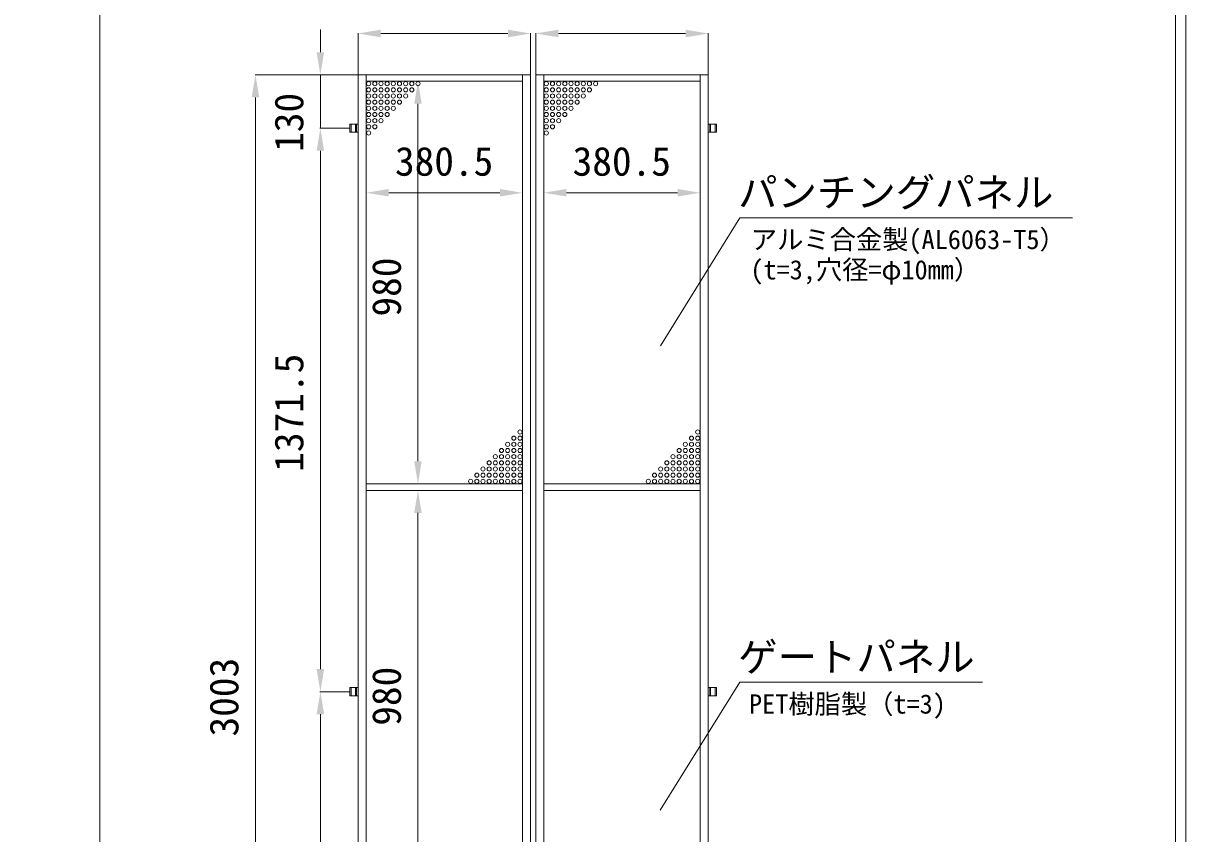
# Model space of a CAD drawing. Units: millimetres, scale not verified. Extents: x -82240 to -62115, y -14438 to 14438.
# Drawn here: x -64947 to -62115, y -8686 to -6714 of the extents above; entities that cross this region are included whole.
import ezdxf
from ezdxf.enums import TextEntityAlignment as Align

# ---------------------------------------------------------------- set-up
doc = ezdxf.new("R2010")
doc.units = ezdxf.units.MM
doc.header["$LTSCALE"] = 38
doc.linetypes.add('DASHED1', pattern=[1.8, 1.2, -0.6])
for name, color, linetype, lineweight in [('0-2_ACCG-3018', 7, 'Continuous', 18), ('0-A_図面枠', 7, 'Continuous', 18), ('0-B_寸法', 3, 'Continuous', 18), ('1-5_標準ﾊﾟﾈﾙ', 7, 'Continuous', 18), ('1-7_文字', 7, 'Continuous', 18)]:
    doc.layers.add(name, color=color, linetype=linetype, lineweight=lineweight)
doc.styles.add('ＭＳ ゴシック', font='')
doc.styles.get('ＭＳ ゴシック').set_extended_font_data('MS Gothic')

msp = doc.modelspace()

# ---------------------------------------------------------------- linework, layer by layer
at = {"layer": '0-2_ACCG-3018'}
for centre in [(-64105.2, -6860.55), (-64105.2, -6875.55), (-64090.2, -6860.55), (-64090.2, -6875.55), (-64075.2, -6860.55), (-64075.2, -6875.55), (-64060.2, -6860.55), (-64060.2, -6875.55), (-64045.2, -6860.55), (-64045.2, -6875.55), (-64030.2, -6860.55), (-64030.2, -6875.55), (-64015.2, -6860.55), (-64015.2, -6875.55), (-64000.2, -6860.55), (-64000.2, -6875.55), (-63985.2, -6860.55), (-63672.48, -6860.55), (-63672.48, -6875.55), (-63657.48, -6860.55), (-63657.48, -6875.55), (-63642.48, -6860.55), (-63642.48, -6875.55), (-63627.48, -6860.55), (-63627.48, -6875.55), (-63612.48, -6860.55), (-63612.48, -6875.55), (-63597.48, -6860.55), (-63597.48, -6875.55), (-63582.48, -6860.55), (-63582.48, -6875.55), (-63567.48, -6860.55), (-63567.48, -6875.55), (-63552.48, -6860.55), (-64105.2, -6890.55), (-64105.2, -6905.55), (-64090.2, -6890.55), (-64090.2, -6905.55), (-64075.2, -6890.55), (-64075.2, -6905.55), (-64060.2, -6890.55), (-64060.2, -6905.55), (-64045.2, -6890.55), (-64045.2, -6905.55), (-64030.2, -6890.55), (-64030.2, -6905.55), (-64015.2, -6890.55), (-63672.48, -6890.55), (-63672.48, -6905.55), (-63657.48, -6890.55), (-63657.48, -6905.55), (-63642.48, -6890.55), (-63642.48, -6905.55), (-63627.48, -6890.55), (-63627.48, -6905.55), (-63612.48, -6890.55), (-63612.48, -6905.55), (-63597.48, -6890.55), (-63597.48, -6905.55), (-63582.48, -6890.55), (-64105.2, -6920.55), (-64105.2, -6935.55), (-64090.2, -6920.55), (-64090.2, -6935.55), (-64075.2, -6920.55), (-64075.2, -6935.55), (-64060.2, -6920.55), (-64060.2, -6935.55), (-64045.2, -6920.55), (-63672.48, -6920.55), (-63672.48, -6935.55), (-63657.48, -6920.55), (-63657.48, -6935.55), (-63642.48, -6920.55), (-63642.48, -6935.55), (-63627.48, -6920.55), (-63627.48, -6935.55), (-63612.48, -6920.55), (-64105.2, -6950.55), (-64105.2, -6965.55), (-64090.2, -6950.55), (-64090.2, -6965.55), (-64075.2, -6950.55), (-63672.48, -6950.55), (-63672.48, -6965.55), (-63657.48, -6950.55), (-63657.48, -6965.55), (-63642.48, -6950.55), (-64105.2, -6980.55), (-63672.48, -6980.55), (-63751.68, -7723.53), (-63736.68, -7708.53), (-63736.68, -7723.53), (-63318.99, -7723.53), (-63303.99, -7708.53), (-63303.99, -7723.53), (-63781.68, -7753.53), (-63766.68, -7738.53), (-63766.68, -7753.53), (-63751.68, -7738.53), (-63751.68, -7753.53), (-63736.68, -7738.53), (-63736.68, -7753.53), (-63348.99, -7753.53), (-63333.99, -7738.53), (-63333.99, -7753.53), (-63318.99, -7738.53), (-63318.99, -7753.53), (-63303.99, -7738.53), (-63303.99, -7753.53), (-63811.68, -7783.53), (-63796.68, -7768.53), (-63796.68, -7783.53), (-63781.68, -7768.53), (-63781.68, -7783.53), (-63766.68, -7768.53), (-63766.68, -7783.53), (-63751.68, -7768.53), (-63751.68, -7783.53), (-63736.68, -7768.53), (-63736.68, -7783.53), (-63378.99, -7783.53), (-63363.99, -7768.53), (-63363.99, -7783.53), (-63348.99, -7768.53), (-63348.99, -7783.53), (-63333.99, -7768.53), (-63333.99, -7783.53), (-63318.99, -7768.53), (-63318.99, -7783.53), (-63303.99, -7768.53), (-63303.99, -7783.53), (-63841.68, -7813.53), (-63826.68, -7798.53), (-63826.68, -7813.53), (-63811.68, -7798.53), (-63811.68, -7813.53), (-63796.68, -7798.53), (-63796.68, -7813.53), (-63781.68, -7798.53), (-63781.68, -7813.53), (-63766.68, -7798.53), (-63766.68, -7813.53), (-63751.68, -7798.53), (-63751.68, -7813.53), (-63736.68, -7798.53), (-63736.68, -7813.53), (-63408.99, -7813.53), (-63393.99, -7798.53), (-63393.99, -7813.53), (-63378.99, -7798.53), (-63378.99, -7813.53), (-63363.99, -7798.53), (-63363.99, -7813.53), (-63348.99, -7798.53), (-63348.99, -7813.53), (-63333.99, -7798.53), (-63333.99, -7813.53), (-63318.99, -7798.53), (-63318.99, -7813.53), (-63303.99, -7798.53), (-63303.99, -7813.53), (-63856.68, -7828.53), (-63841.68, -7828.53), (-63826.68, -7828.53), (-63811.68, -7828.53), (-63796.68, -7828.53), (-63781.68, -7828.53), (-63766.68, -7828.53), (-63751.68, -7828.53), (-63736.68, -7828.53), (-63423.99, -7828.53), (-63408.99, -7828.53), (-63393.99, -7828.53), (-63378.99, -7828.53), (-63363.99, -7828.53), (-63348.99, -7828.53), (-63333.99, -7828.53), (-63318.99, -7828.53), (-63303.99, -7828.53)]:
    msp.add_circle(centre, 5.01, dxfattribs=at)
at = {"layer": '0-A_図面枠'}
for points in [[(-82240.11, -562.5), (-62115.09, -562.5), (-62115.09, -14437.5), (-82240.11, -14437.5)], [(-64759.89, -6001.17), (-62139.96, -6001.17), (-62139.96, -10185.84), (-64759.89, -10185.84)]]:
    msp.add_lwpolyline(points, close=True, dxfattribs=at)
at = {"layer": '0-B_寸法'}
for p, q in [((-64222.86, -6784.05), (-64222.86, -6729.03)), ((-64130.94, -6838.05), (-64130.94, -6737.52)), ((-64075.95, -6738.51), (-63765.93, -6738.51)), ((-63710.94, -6838.05), (-63710.94, -6737.52)), ((-63698.25, -6838.05), (-63698.25, -6737.52)), ((-63643.23, -6738.51), (-63333.24, -6738.51)), ((-63278.25, -6838.05), (-63278.25, -6737.52)), ((-64131.93, -6839.04), (-64382.01, -6839.04)), ((-64131.93, -6839.04), (-64223.88, -6839.04)), ((-64222.86, -6839.04), (-64222.86, -6969.03)), ((-64111.2, -6855.54), (-64111.2, -7127.16)), ((-64110.18, -6854.55), (-63984.18, -6854.55)), ((-63730.68, -6855.54), (-63730.68, -7127.16)), ((-63678.48, -6855.54), (-63678.48, -7127.16)), ((-63297.99, -6855.54), (-63297.99, -7127.16)), ((-64380.99, -6894.03), (-64380.99, -9787.05)), ((-63985.2, -6909.54), (-63985.2, -7779.54)), ((-64151.94, -6969.03), (-64223.88, -6969.03)), ((-64151.94, -6969.03), (-64223.88, -6969.03)), ((-64222.86, -7024.05), (-64222.86, -7079.04)), ((-64222.86, -7024.05), (-64222.86, -8285.55)), ((-64056.18, -7126.17), (-63785.7, -7126.17)), ((-63623.49, -7126.17), (-63352.98, -7126.17)), ((-64110.18, -7834.53), (-63984.18, -7834.53)), ((-64110.18, -7850.55), (-63984.18, -7850.55)), ((-63985.2, -7905.54), (-63985.2, -8775.54)), ((-64151.94, -8340.54), (-64223.88, -8340.54)), ((-64151.94, -8340.54), (-64223.88, -8340.54)), ((-64222.86, -8395.53), (-64222.86, -9657.03))]:
    msp.add_line(p, q, dxfattribs=at)
at = {"layer": '0-B_寸法', "color": 91}
for points in [[(-64075.95, -6729.33), (-64130.94, -6738.51), (-64075.95, -6747.66)], [(-63765.93, -6729.33), (-63710.94, -6738.51), (-63765.93, -6747.66)], [(-63643.23, -6729.33), (-63698.25, -6738.51), (-63643.23, -6747.66)], [(-63333.24, -6729.33), (-63278.25, -6738.51), (-63333.24, -6747.66)], [(-64232.04, -6784.05), (-64222.86, -6839.04), (-64213.71, -6784.05)], [(-64390.17, -6894.03), (-64380.99, -6839.04), (-64371.84, -6894.03)], [(-63994.35, -6909.54), (-63985.2, -6854.55), (-63976.02, -6909.54)], [(-64232.04, -7024.05), (-64222.86, -6969.03), (-64213.71, -7024.05)], [(-64232.04, -7024.05), (-64222.86, -6969.03), (-64213.71, -7024.05)], [(-64056.18, -7116.99), (-64111.2, -7126.17), (-64056.18, -7135.35)], [(-63785.7, -7116.99), (-63730.68, -7126.17), (-63785.7, -7135.35)], [(-63623.49, -7116.99), (-63678.48, -7126.17), (-63623.49, -7135.35)], [(-63352.98, -7116.99), (-63297.99, -7126.17), (-63352.98, -7135.35)], [(-63994.35, -7779.54), (-63985.2, -7834.53), (-63976.02, -7779.54)], [(-63994.35, -7905.54), (-63985.2, -7850.55), (-63976.02, -7905.54)], [(-64232.04, -8285.55), (-64222.86, -8340.54), (-64213.71, -8285.55)], [(-64232.04, -8395.53), (-64222.86, -8340.54), (-64213.71, -8395.53)]]:
    msp.add_solid(points, dxfattribs=at)
at = {"layer": '1-5_標準ﾊﾟﾈﾙ', "linetype": 'DASHED1'}
for p, q in [((-64147.95, -6959.04), (-64147.95, -6979.05)), ((-64136.94, -6959.04), (-64136.94, -6979.05)), ((-63272.25, -6959.04), (-63272.25, -6979.05)), ((-63261.24, -6959.04), (-63261.24, -6979.05)), ((-64147.95, -8330.55), (-64147.95, -8350.53)), ((-64136.94, -8330.55), (-64136.94, -8350.53)), ((-63272.25, -8330.55), (-63272.25, -8350.53)), ((-63261.24, -8330.55), (-63261.24, -8350.53))]:
    msp.add_line(p, q, dxfattribs=at)
at = {"layer": '1-5_標準ﾊﾟﾈﾙ'}
for p, q in [((-64134.75, -6959.04), (-64134.75, -6979.05)), ((-63274.44, -6959.04), (-63274.44, -6979.05)), ((-64134.75, -8330.55), (-64134.75, -8350.53)), ((-63274.44, -8330.55), (-63274.44, -8350.53))]:
    msp.add_line(p, q, dxfattribs=at)
for points in [[(-64130.94, -6839.04), (-64111.2, -6839.04), (-64111.2, -9842.04), (-64130.94, -9842.04)], [(-63730.68, -6839.04), (-64111.2, -6839.04), (-64111.2, -6854.55), (-63730.68, -6854.55)], [(-63710.94, -6839.04), (-63730.68, -6839.04), (-63730.68, -9842.04), (-63710.94, -9842.04)], [(-63698.25, -6839.04), (-63678.48, -6839.04), (-63678.48, -9842.04), (-63698.25, -9842.04)], [(-63678.48, -6839.04), (-63297.99, -6839.04), (-63297.99, -6854.55), (-63678.48, -6854.55)], [(-63278.25, -6839.04), (-63297.99, -6839.04), (-63297.99, -9842.04), (-63278.25, -9842.04)], [(-63730.68, -7834.53), (-64111.2, -7834.53), (-64111.2, -7850.55), (-63730.68, -7850.55)], [(-63678.48, -7834.53), (-63297.99, -7834.53), (-63297.99, -7850.55), (-63678.48, -7850.55)]]:
    msp.add_lwpolyline(points, close=True, dxfattribs=at)
for points in [[(-64130.94, -6979.05), (-64150.95, -6979.05), (-64150.95, -6959.04), (-64130.94, -6959.04)], [(-63278.25, -6979.05), (-63258.24, -6979.05), (-63258.24, -6959.04), (-63278.25, -6959.04)], [(-64130.94, -8350.53), (-64150.95, -8350.53), (-64150.95, -8330.55), (-64130.94, -8330.55)], [(-63278.25, -8350.53), (-63258.24, -8350.53), (-63258.24, -8330.55), (-63278.25, -8330.55)]]:
    msp.add_lwpolyline(points, dxfattribs=at)
at = {"layer": '1-7_文字'}
for p, q in [((-63394.53, -7498.56), (-63201.24, -7186.98)), ((-63201.24, -7186.98), (-63200.88, -7186.98)), ((-63200.88, -7186.98), (-62391.06, -7186.98)), ((-63394.89, -8629.17), (-63201.6, -8317.59)), ((-63201.6, -8317.59), (-63201.24, -8317.59)), ((-63201.24, -8317.59), (-62610.03, -8317.59))]:
    msp.add_line(p, q, dxfattribs=at)

# ---------------------------------------------------------------- texts
at = {"layer": '0-B_寸法', "style": 'ＭＳ ゴシック'}
for s, p in [('130', (-64243.26, -7026.63)), ('980', (-64005.6, -7427.43)), ('1371.5', (-64243.26, -7805.22)), ('3003', (-64401.39, -8449.62)), ('980', (-64005.6, -8423.43))]:
    msp.add_text(s, height=70.38, rotation=90, dxfattribs=at).set_placement(p, align=Align.BOTTOM_LEFT)
for p in [(-64041.12, -7105.77), (-63608.4, -7105.77)]:
    msp.add_text('380.5', height=70.38, dxfattribs=at).set_placement(p, align=Align.BOTTOM_LEFT)
at = {"layer": '1-7_文字', "style": 'ＭＳ ゴシック'}
for s, height, p in [('パンチングパネル', 70.38, (-63205.41, -7181.58)), ('アルミ合金製(AL6063-T5）', 46.92, (-63174.45, -7277.4)), ('(t=3,穴径=φ10mm）', 46.92, (-63175.56, -7351.08)), ('ゲートパネル', 70.38, (-63205.35, -8312.19)), ('PET樹脂製（t=3)', 46.92, (-63178.8, -8407.98))]:
    msp.add_text(s, height=height, dxfattribs=at).set_placement(p, align=Align.BOTTOM_LEFT)

doc.saveas('drawing.dxf')
